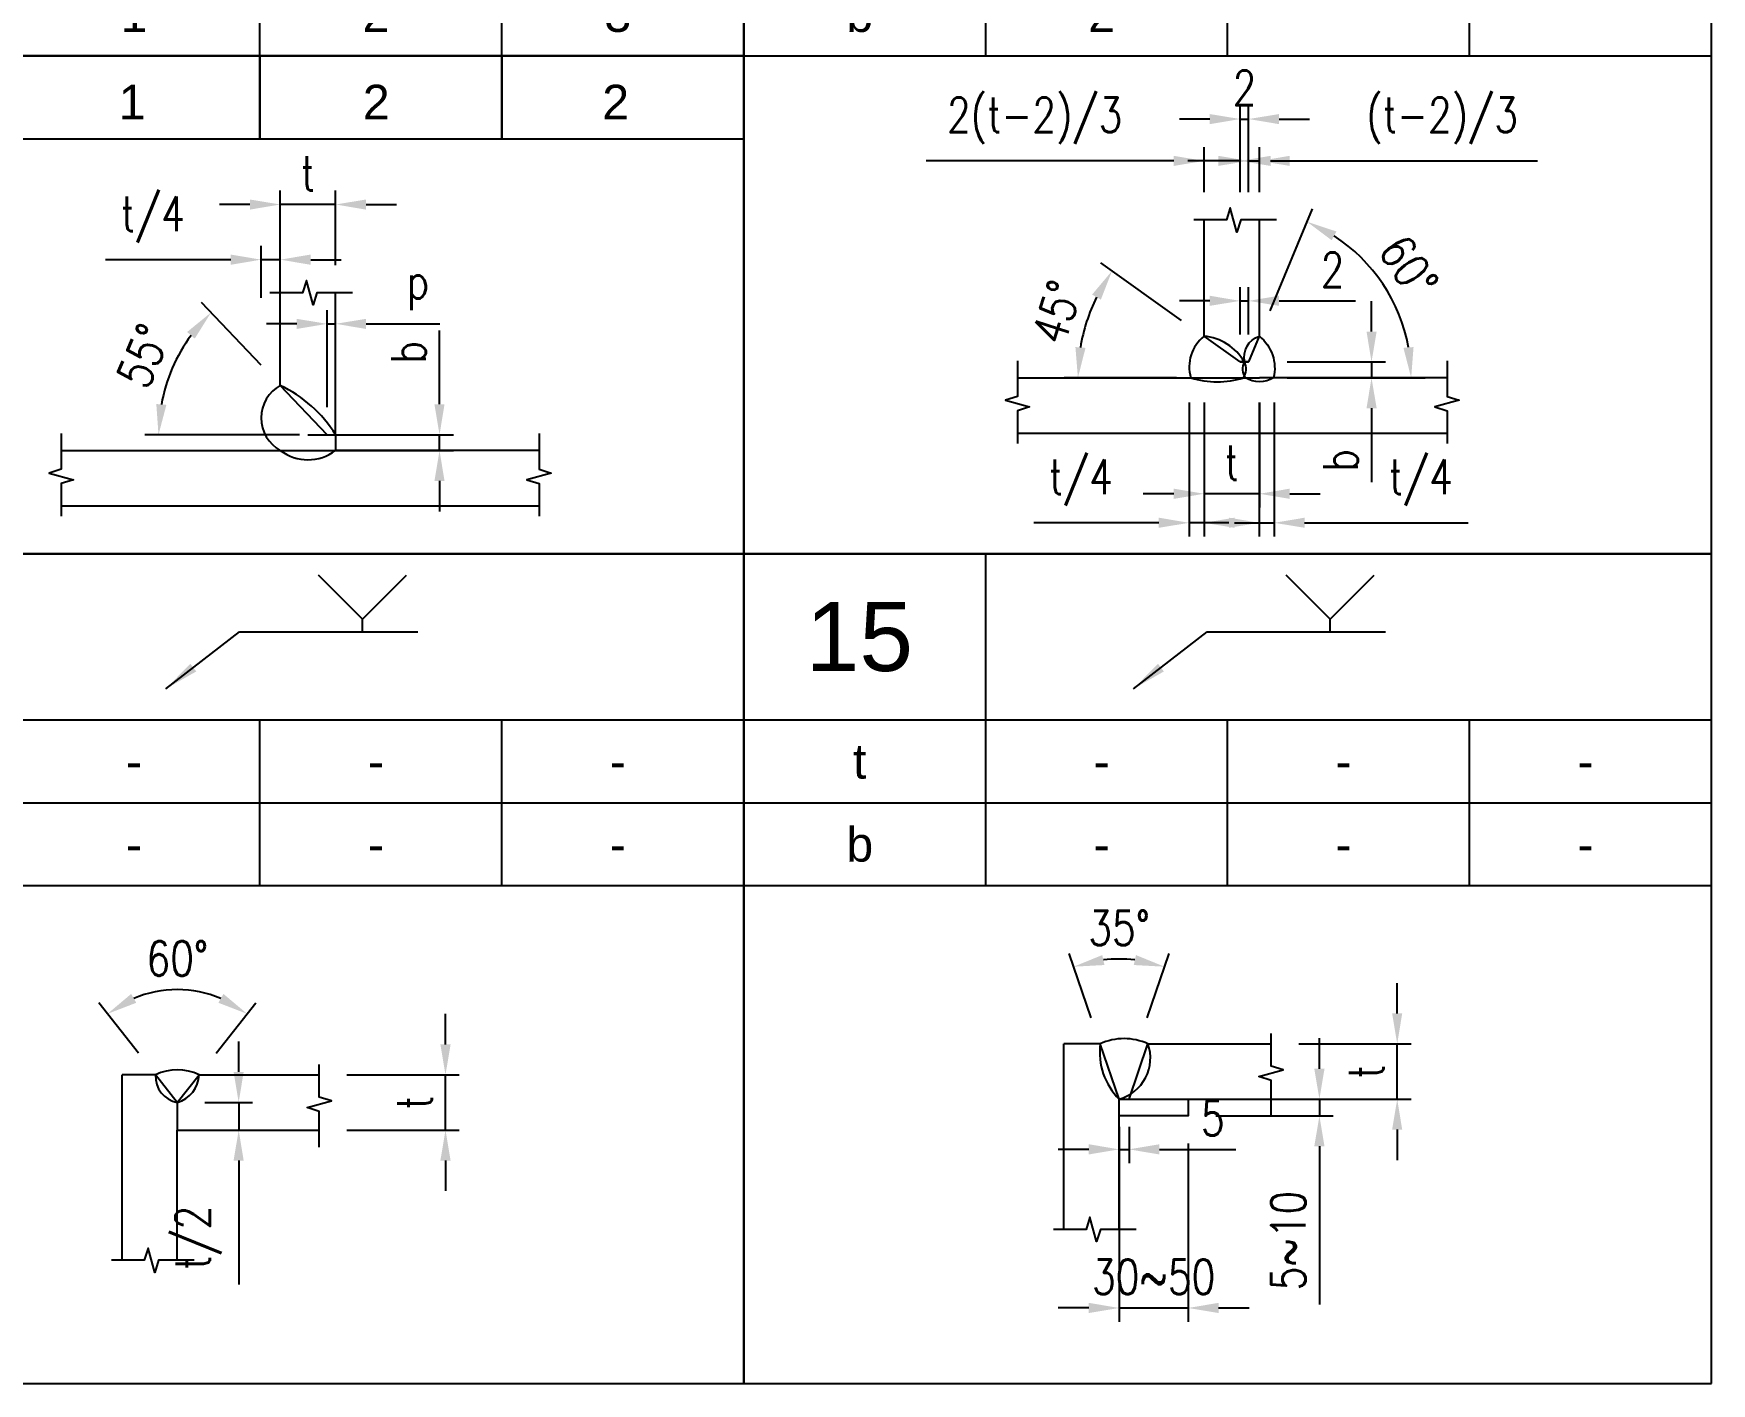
# Model space of a CAD drawing. Header units: millimetres. Extents: x -205508 to -110432, y 549193 to 571297.
# Drawn here: x -131775 to -130561, y 551547 to 552523 of the extents above; entities that cross this region are included whole.
import ezdxf
from ezdxf.enums import TextEntityAlignment as Align

# ---------------------------------------------------------------- set-up
doc = ezdxf.new("R2010")
doc.units = ezdxf.units.MM
doc.header["$LTSCALE"] = 25
doc.header["$MEASUREMENT"] = 0
doc.header["$PDSIZE"] = 50
doc.linetypes.add('DETAIL$0$DASH', pattern=[0.35, 0.25, -0.1])
doc.linetypes.add('DETAIL$0$DASHED', pattern=[0.75, 0.5, -0.25])
for name, color, linetype in [('DETAIL$0$dash', 9, 'DETAIL$0$DASH'), ('DETAIL$0$Leader', 8, 'Continuous'), ('DETAIL$0$Prof', 2, 'Continuous'), ('DETAIL$0$S-Weldline', 3, 'Continuous'), ('DETAIL$0$Steel', 4, 'Continuous'), ('DETAIL$0$WELD_TEXT', 7, 'Continuous')]:
    doc.layers.add(name, color=color, linetype=linetype)
doc.layers.add('DETAIL$0$S-Text-VN', color=7, linetype='Continuous', lineweight=25)
doc.styles.add('DETAIL$0$S-TEXT-VN', font='arial.ttf')
doc.styles.add('DETAIL$0$Standard', font='simplex.shx', dxfattribs={"width": 0.8})
doc.dimstyles.new('DETAIL$0$ISO-10', dxfattribs={"dimscale": 10, "dimtxt": 2.5, "dimasz": 2.2, "dimexe": 1, "dimexo": 2, "dimgap": 1, "dimtad": 1, "dimdec": 0, "dimtxsty": 'DETAIL$0$Standard', "dimcen": 2.2, "dimclrd": 8, "dimclre": 8, "dimclrt": 7, "dimadec": 0, "dimazin": 0, "dimtfac": 1, "dimtdec": 0, "dimtix": 1, "dimtmove": 0, "dimatfit": 3, "dimfxl": 1, "dimarcsym": 0})

# ---------------------------------------------------------------- blocks, each defined once
blk = doc.blocks.new('*D252')
at = {"layer": 'Defpoints', "color": 0, "transparency": 16777216}
for p in [(-131596.1, 552232.9), (-131480.9, 552232.9), (-131596.1, 552221.5)]:
    blk.add_point(p, dxfattribs=at)
at = {"layer": 'DETAIL$0$Leader', "color": 8, "lineweight": -2, "transparency": 16777216}
for p, q in [((-131480.9, 552254.9), (-131480.9, 552308.3)), ((-131576.1, 552232.9), (-131470.9, 552232.9)), ((-131480.9, 552221.5), (-131480.9, 552232.9)), ((-131576.1, 552221.5), (-131470.9, 552221.5)), ((-131480.9, 552199.5), (-131480.9, 552177.5))]:
    blk.add_line(p, q, dxfattribs=at)
at = {"layer": 'DETAIL$0$Leader', "color": 8, "transparency": 16777216}
for points in [[(-131484.6, 552254.9), (-131477.3, 552254.9), (-131480.9, 552232.9)], [(-131484.6, 552199.5), (-131477.3, 552199.5), (-131480.9, 552221.5)]]:
    blk.add_solid(points, dxfattribs=at)
at = {"layer": 'DETAIL$0$Leader', "color": 7, "transparency": 16777216, "insert": (-131503.4, 552292.6), "char_height": 25, "attachment_point": 5, "rotation": 90, "style": 'DETAIL$0$Standard'}
blk.add_mtext('b', dxfattribs=at)
blk = doc.blocks.new('*D253')
at = {"layer": 'Defpoints', "color": 0, "transparency": 16777216}
for p in [(-131666.8, 552295.7), (-131596.1, 552268.6), (-131562.2, 552232.9), (-131562.2, 552232.9), (-131556.1, 552232.9)]:
    blk.add_point(p, dxfattribs=at)
at = {"layer": 'DETAIL$0$Leader', "color": 8, "lineweight": -2, "transparency": 16777216}
for p, q in [((-131609.9, 552283.1), (-131653.1, 552328.6)), ((-131582.2, 552232.9), (-131694.2, 552232.9))]:
    blk.add_line(p, q, dxfattribs=at)
blk.add_arc((-131562.2, 552232.9), 121.9, 143.8715, 169.6476, dxfattribs=at)
at = {"layer": 'DETAIL$0$Leader', "color": 8, "transparency": 16777216}
for points in [[(-131663.5, 552307.2), (-131658, 552302.4), (-131646.2, 552321.3)], [(-131678.5, 552254.5), (-131685.8, 552255.1), (-131684.2, 552232.9)]]:
    blk.add_solid(points, dxfattribs=at)
at = {"layer": 'DETAIL$0$Leader', "color": 7, "transparency": 16777216, "insert": (-131694.9, 552289.9), "char_height": 25, "attachment_point": 5, "rotation": 66.7595, "style": 'DETAIL$0$Standard'}
blk.add_mtext('55°', dxfattribs=at)
blk = doc.blocks.new('*D254')
at = {"layer": 'Defpoints', "color": 0, "transparency": 16777216}
for p in [(-131596.1, 552399.4), (-131596.1, 552335.6), (-131556.1, 552335.6)]:
    blk.add_point(p, dxfattribs=at)
at = {"layer": 'DETAIL$0$Leader', "color": 8, "lineweight": -2, "transparency": 16777216}
for p, q in [((-131596.1, 552355.6), (-131596.1, 552409.4)), ((-131556.1, 552355.6), (-131556.1, 552409.4)), ((-131618.1, 552399.4), (-131640.1, 552399.4)), ((-131556.1, 552399.4), (-131596.1, 552399.4)), ((-131534.1, 552399.4), (-131512.1, 552399.4))]:
    blk.add_line(p, q, dxfattribs=at)
at = {"layer": 'DETAIL$0$Leader', "color": 8, "transparency": 16777216}
for points in [[(-131618.1, 552403), (-131618.1, 552395.7), (-131596.1, 552399.4)], [(-131534.1, 552403), (-131534.1, 552395.7), (-131556.1, 552399.4)]]:
    blk.add_solid(points, dxfattribs=at)
at = {"layer": 'DETAIL$0$Leader', "color": 7, "transparency": 16777216, "insert": (-131576.1, 552421.9), "char_height": 25, "attachment_point": 5, "style": 'DETAIL$0$Standard'}
blk.add_mtext('t', dxfattribs=at)
blk = doc.blocks.new('*D255')
at = {"layer": 'Defpoints', "color": 0, "transparency": 16777216}
for p in [(-131610, 552359.5), (-131610, 552311.8), (-131596.1, 552311.8)]:
    blk.add_point(p, dxfattribs=at)
at = {"layer": 'DETAIL$0$Leader', "color": 8, "lineweight": -2, "transparency": 16777216}
for p, q in [((-131610, 552331.8), (-131610, 552369.5)), ((-131596.1, 552331.8), (-131596.1, 552369.5)), ((-131632, 552359.5), (-131722.6, 552359.5)), ((-131596.1, 552359.5), (-131610, 552359.5)), ((-131574.1, 552359.5), (-131552.1, 552359.5))]:
    blk.add_line(p, q, dxfattribs=at)
at = {"layer": 'DETAIL$0$Leader', "color": 8, "transparency": 16777216}
for points in [[(-131632, 552363.2), (-131632, 552355.8), (-131610, 552359.5)], [(-131574.1, 552363.2), (-131574.1, 552355.8), (-131596.1, 552359.5)]]:
    blk.add_solid(points, dxfattribs=at)
at = {"layer": 'DETAIL$0$Leader', "color": 7, "transparency": 16777216, "insert": (-131688.3, 552388.5), "char_height": 25, "attachment_point": 5, "style": 'DETAIL$0$Standard'}
blk.add_mtext('t/4', dxfattribs=at)
blk = doc.blocks.new('*D256')
at = {"layer": 'Defpoints', "color": 0, "transparency": 16777216}
for p in [(-131562.2, 552313.1), (-131562.2, 552232.9), (-131556.1, 552232.9)]:
    blk.add_point(p, dxfattribs=at)
at = {"layer": 'DETAIL$0$Leader', "color": 8, "lineweight": -2, "transparency": 16777216}
for p, q in [((-131562.2, 552252.9), (-131562.2, 552323.1)), ((-131556.1, 552252.9), (-131556.1, 552323.1)), ((-131584.2, 552313.1), (-131606.2, 552313.1)), ((-131562.2, 552313.1), (-131556.1, 552313.1)), ((-131534.1, 552313.1), (-131480.7, 552313.1))]:
    blk.add_line(p, q, dxfattribs=at)
at = {"layer": 'DETAIL$0$Leader', "color": 8, "transparency": 16777216}
for points in [[(-131584.2, 552316.7), (-131584.2, 552309.4), (-131562.2, 552313.1)], [(-131534.1, 552316.7), (-131534.1, 552309.4), (-131556.1, 552313.1)]]:
    blk.add_solid(points, dxfattribs=at)
at = {"layer": 'DETAIL$0$Leader', "color": 7, "transparency": 16777216, "insert": (-131496.4, 552339.7), "char_height": 25, "attachment_point": 5, "style": 'DETAIL$0$Standard'}
blk.add_mtext('p', dxfattribs=at)
blk = doc.blocks.new('*D534')
at = {"layer": 'Defpoints', "color": 0, "transparency": 16777216}
for p in [(-130887.8, 552430.9), (-130895.6, 552388.2), (-130887.8, 552388.2)]:
    blk.add_point(p, dxfattribs=at)
at = {"layer": 'DETAIL$0$Leader', "color": 8, "lineweight": -2, "transparency": 16777216}
for p, q in [((-130895.6, 552408.2), (-130895.6, 552440.9)), ((-130887.8, 552408.2), (-130887.8, 552440.9)), ((-130917.6, 552430.9), (-130939.6, 552430.9)), ((-130895.6, 552430.9), (-130887.8, 552430.9)), ((-130865.8, 552430.9), (-130686.6, 552430.9))]:
    blk.add_line(p, q, dxfattribs=at)
at = {"layer": 'DETAIL$0$Leader', "color": 8, "transparency": 16777216}
for points in [[(-130917.6, 552434.6), (-130917.6, 552427.3), (-130895.6, 552430.9)], [(-130865.8, 552434.6), (-130865.8, 552427.3), (-130887.8, 552430.9)]]:
    blk.add_solid(points, dxfattribs=at)
at = {"layer": 'DETAIL$0$Leader', "color": 7, "transparency": 16777216, "insert": (-130755.6, 552460), "char_height": 25, "attachment_point": 5, "style": 'DETAIL$0$Standard'}
blk.add_mtext('(t-2)/3', dxfattribs=at)
blk = doc.blocks.new('*D535')
at = {"layer": 'Defpoints', "color": 0, "transparency": 16777216}
for p in [(-130787.3, 552320.8), (-130887.8, 552304.1), (-130895.5, 552285.5), (-130927.8, 552274.1), (-130887.8, 552274.1)]:
    blk.add_point(p, dxfattribs=at)
at = {"layer": 'DETAIL$0$Leader', "color": 8, "lineweight": -2, "transparency": 16777216}
for p, q in [((-130880.1, 552322.5), (-130849.4, 552396.2)), ((-130867.8, 552274.1), (-130768, 552274.1))]:
    blk.add_line(p, q, dxfattribs=at)
blk.add_arc((-130900.3, 552274.1), 122.3, 10.3232, 57.0594, dxfattribs=at)
at = {"layer": 'DETAIL$0$Leader', "color": 8, "transparency": 16777216}
for points in [[(-130835.5, 552373.5), (-130832.1, 552379.9), (-130853.3, 552386.9)], [(-130776.3, 552296.3), (-130783.6, 552295.7), (-130778, 552274.1)]]:
    blk.add_solid(points, dxfattribs=at)
at = {"layer": 'DETAIL$0$Leader', "color": 7, "transparency": 16777216, "insert": (-130779.8, 552354.4), "char_height": 25, "attachment_point": 5, "rotation": 303.6913, "style": 'DETAIL$0$Standard'}
blk.add_mtext('60°', dxfattribs=at)
blk = doc.blocks.new('*D536')
at = {"layer": 'Defpoints', "color": 0, "transparency": 16777216}
for p in [(-130887.8, 552285.5), (-130806.7, 552285.5), (-130887.8, 552274.1)]:
    blk.add_point(p, dxfattribs=at)
at = {"layer": 'DETAIL$0$Leader', "color": 8, "lineweight": -2, "transparency": 16777216}
for p, q in [((-130806.7, 552307.5), (-130806.7, 552329.5)), ((-130867.8, 552285.5), (-130796.7, 552285.5)), ((-130806.7, 552285.5), (-130806.7, 552274.1)), ((-130867.8, 552274.1), (-130796.7, 552274.1)), ((-130806.7, 552252.1), (-130806.7, 552198.7))]:
    blk.add_line(p, q, dxfattribs=at)
at = {"layer": 'DETAIL$0$Leader', "color": 8, "transparency": 16777216}
for points in [[(-130810.3, 552307.5), (-130803, 552307.5), (-130806.7, 552285.5)], [(-130810.3, 552252.1), (-130803, 552252.1), (-130806.7, 552274.1)]]:
    blk.add_solid(points, dxfattribs=at)
at = {"layer": 'DETAIL$0$Leader', "color": 7, "transparency": 16777216, "insert": (-130829.2, 552214.4), "char_height": 25, "attachment_point": 5, "rotation": 90, "style": 'DETAIL$0$Standard'}
blk.add_mtext('b', dxfattribs=at)
blk = doc.blocks.new('*D537')
at = {"layer": 'Defpoints', "color": 0, "transparency": 16777216}
for p in [(-130887.9, 552276.3), (-130877.1, 552276.3), (-130877.1, 552169.2)]:
    blk.add_point(p, dxfattribs=at)
at = {"layer": 'DETAIL$0$Leader', "color": 8, "lineweight": -2, "transparency": 16777216}
for p, q in [((-130887.9, 552256.3), (-130887.9, 552159.2)), ((-130877.1, 552256.3), (-130877.1, 552159.2)), ((-130909.9, 552169.2), (-130931.9, 552169.2)), ((-130887.9, 552169.2), (-130877.1, 552169.2)), ((-130855.1, 552169.2), (-130736.7, 552169.2))]:
    blk.add_line(p, q, dxfattribs=at)
at = {"layer": 'DETAIL$0$Leader', "color": 8, "transparency": 16777216}
for points in [[(-130909.9, 552172.9), (-130909.9, 552165.6), (-130887.9, 552169.2)], [(-130855.1, 552172.9), (-130855.1, 552165.6), (-130877.1, 552169.2)]]:
    blk.add_solid(points, dxfattribs=at)
at = {"layer": 'DETAIL$0$Leader', "color": 7, "transparency": 16777216, "insert": (-130771, 552198.3), "char_height": 25, "attachment_point": 5, "style": 'DETAIL$0$Standard'}
blk.add_mtext('t/4', dxfattribs=at)
blk = doc.blocks.new('*D538')
at = {"layer": 'Defpoints', "color": 0, "transparency": 16777216}
for p in [(-130901.7, 552430.9), (-130927.8, 552388.2), (-130901.7, 552388.2)]:
    blk.add_point(p, dxfattribs=at)
at = {"layer": 'DETAIL$0$Leader', "color": 8, "lineweight": -2, "transparency": 16777216}
for p, q in [((-130927.8, 552408.2), (-130927.8, 552440.9)), ((-130901.7, 552408.2), (-130901.7, 552440.9)), ((-130949.8, 552430.9), (-131128.9, 552430.9)), ((-130901.7, 552430.9), (-130927.8, 552430.9)), ((-130879.7, 552430.9), (-130857.7, 552430.9))]:
    blk.add_line(p, q, dxfattribs=at)
at = {"layer": 'DETAIL$0$Leader', "color": 8, "transparency": 16777216}
for points in [[(-130949.8, 552434.6), (-130949.8, 552427.3), (-130927.8, 552430.9)], [(-130879.7, 552434.6), (-130879.7, 552427.3), (-130901.7, 552430.9)]]:
    blk.add_solid(points, dxfattribs=at)
at = {"layer": 'DETAIL$0$Leader', "color": 7, "transparency": 16777216, "insert": (-131050.4, 552460), "char_height": 25, "attachment_point": 5, "style": 'DETAIL$0$Standard'}
blk.add_mtext('2(t-2)/3', dxfattribs=at)
blk = doc.blocks.new('*D539')
at = {"layer": 'Defpoints', "color": 0, "transparency": 16777216}
for p in [(-131007.9, 552327.5), (-130927.8, 552304.1), (-130901.7, 552285.5), (-130927.8, 552274.1), (-130887.8, 552274.1)]:
    blk.add_point(p, dxfattribs=at)
at = {"layer": 'DETAIL$0$Leader', "color": 8, "lineweight": -2, "transparency": 16777216}
for p, q in [((-130944.1, 552315.6), (-131002.6, 552357.2)), ((-130947.8, 552274.1), (-131029.1, 552274.1))]:
    blk.add_line(p, q, dxfattribs=at)
blk.add_arc((-130885.6, 552274.1), 133.5, 154.0602, 170.5458, dxfattribs=at)
at = {"layer": 'DETAIL$0$Leader', "color": 8, "transparency": 16777216}
for points in [[(-131008.8, 552334.3), (-131002.5, 552330.6), (-130994.4, 552351.4)], [(-131013.6, 552295.7), (-131020.9, 552296.3), (-131019.1, 552274.1)]]:
    blk.add_solid(points, dxfattribs=at)
at = {"layer": 'DETAIL$0$Leader', "color": 7, "transparency": 16777216, "insert": (-131034.2, 552321.5), "char_height": 25, "attachment_point": 5, "rotation": 72.303, "style": 'DETAIL$0$Standard'}
blk.add_mtext('45°', dxfattribs=at)
blk = doc.blocks.new('*D540')
at = {"layer": 'Defpoints', "color": 0, "transparency": 16777216}
for p in [(-130938.6, 552276.3), (-130927.8, 552276.3), (-130938.6, 552169.2)]:
    blk.add_point(p, dxfattribs=at)
at = {"layer": 'DETAIL$0$Leader', "color": 8, "lineweight": -2, "transparency": 16777216}
for p, q in [((-130938.6, 552256.3), (-130938.6, 552159.2)), ((-130927.8, 552256.3), (-130927.8, 552159.2)), ((-130960.6, 552169.2), (-131051.1, 552169.2)), ((-130927.8, 552169.2), (-130938.6, 552169.2)), ((-130905.8, 552169.2), (-130883.8, 552169.2))]:
    blk.add_line(p, q, dxfattribs=at)
at = {"layer": 'DETAIL$0$Leader', "color": 8, "transparency": 16777216}
for points in [[(-130960.6, 552172.9), (-130960.6, 552165.6), (-130938.6, 552169.2)], [(-130905.8, 552172.9), (-130905.8, 552165.6), (-130927.8, 552169.2)]]:
    blk.add_solid(points, dxfattribs=at)
at = {"layer": 'DETAIL$0$Leader', "color": 7, "transparency": 16777216, "insert": (-131016.9, 552198.3), "char_height": 25, "attachment_point": 5, "style": 'DETAIL$0$Standard'}
blk.add_mtext('t/4', dxfattribs=at)
blk = doc.blocks.new('*D541')
at = {"layer": 'Defpoints', "color": 0, "transparency": 16777216}
for p in [(-130927.8, 552276.3), (-130887.8, 552276.3), (-130927.8, 552190.2)]:
    blk.add_point(p, dxfattribs=at)
at = {"layer": 'DETAIL$0$Leader', "color": 8, "lineweight": -2, "transparency": 16777216}
for p, q in [((-130927.8, 552256.3), (-130927.8, 552180.2)), ((-130887.8, 552256.3), (-130887.8, 552180.2)), ((-130949.8, 552190.2), (-130971.8, 552190.2)), ((-130887.8, 552190.2), (-130927.8, 552190.2)), ((-130865.8, 552190.2), (-130843.8, 552190.2))]:
    blk.add_line(p, q, dxfattribs=at)
at = {"layer": 'DETAIL$0$Leader', "color": 8, "transparency": 16777216}
for points in [[(-130949.8, 552193.9), (-130949.8, 552186.5), (-130927.8, 552190.2)], [(-130865.8, 552193.9), (-130865.8, 552186.5), (-130887.8, 552190.2)]]:
    blk.add_solid(points, dxfattribs=at)
at = {"layer": 'DETAIL$0$Leader', "color": 7, "transparency": 16777216, "insert": (-130907.8, 552212.7), "char_height": 25, "attachment_point": 5, "style": 'DETAIL$0$Standard'}
blk.add_mtext('t', dxfattribs=at)
blk = doc.blocks.new('*D542')
at = {"layer": 'Defpoints', "color": 0, "transparency": 16777216}
for p in [(-130895.6, 552461.2), (-130901.7, 552388.2), (-130895.6, 552388.2)]:
    blk.add_point(p, dxfattribs=at)
at = {"layer": 'DETAIL$0$Leader', "color": 8, "lineweight": -2, "transparency": 16777216}
for p, q in [((-130901.7, 552408.2), (-130901.7, 552471.2)), ((-130895.6, 552408.2), (-130895.6, 552471.2)), ((-130923.7, 552461.2), (-130945.7, 552461.2)), ((-130901.7, 552461.2), (-130895.6, 552461.2)), ((-130873.6, 552461.2), (-130851.6, 552461.2))]:
    blk.add_line(p, q, dxfattribs=at)
at = {"layer": 'DETAIL$0$Leader', "color": 8, "transparency": 16777216}
for points in [[(-130923.7, 552464.8), (-130923.7, 552457.5), (-130901.7, 552461.2)], [(-130873.6, 552464.8), (-130873.6, 552457.5), (-130895.6, 552461.2)]]:
    blk.add_solid(points, dxfattribs=at)
at = {"layer": 'DETAIL$0$Leader', "color": 7, "transparency": 16777216, "insert": (-130898.6, 552483.7), "char_height": 25, "attachment_point": 5, "style": 'DETAIL$0$Standard'}
blk.add_mtext('2', dxfattribs=at)
blk = doc.blocks.new('*D543')
at = {"layer": 'Defpoints', "color": 0, "transparency": 16777216}
for p in [(-130901.7, 552329.7), (-130901.7, 552285.5), (-130895.6, 552285.5)]:
    blk.add_point(p, dxfattribs=at)
at = {"layer": 'DETAIL$0$Leader', "color": 8, "lineweight": -2, "transparency": 16777216}
for p, q in [((-130923.7, 552329.7), (-130945.7, 552329.7)), ((-130901.7, 552305.5), (-130901.7, 552339.7)), ((-130901.7, 552329.7), (-130895.6, 552329.7)), ((-130895.6, 552305.5), (-130895.6, 552339.7)), ((-130873.6, 552329.7), (-130818.3, 552329.7))]:
    blk.add_line(p, q, dxfattribs=at)
at = {"layer": 'DETAIL$0$Leader', "color": 8, "transparency": 16777216}
for points in [[(-130923.7, 552333.4), (-130923.7, 552326.1), (-130901.7, 552329.7)], [(-130873.6, 552333.4), (-130873.6, 552326.1), (-130895.6, 552329.7)]]:
    blk.add_solid(points, dxfattribs=at)
at = {"layer": 'DETAIL$0$Leader', "color": 7, "transparency": 16777216, "insert": (-130834.9, 552352.2), "char_height": 25, "attachment_point": 5, "style": 'DETAIL$0$Standard'}
blk.add_mtext('2', dxfattribs=at)
blk = doc.blocks.new('*D551')
at = {"layer": 'Defpoints', "color": 0, "transparency": 16777216}
for p in [(-131567.9, 551770), (-131476.6, 551770), (-131567.9, 551730)]:
    blk.add_point(p, dxfattribs=at)
at = {"layer": 'DETAIL$0$Leader', "color": 8, "lineweight": -2, "transparency": 16777216}
for p, q in [((-131476.6, 551792), (-131476.6, 551814)), ((-131547.9, 551770), (-131466.6, 551770)), ((-131476.6, 551730), (-131476.6, 551770)), ((-131547.9, 551730), (-131466.6, 551730)), ((-131476.6, 551708), (-131476.6, 551686))]:
    blk.add_line(p, q, dxfattribs=at)
at = {"layer": 'DETAIL$0$Leader', "color": 8, "transparency": 16777216}
for points in [[(-131480.3, 551792), (-131472.9, 551792), (-131476.6, 551770)], [(-131480.3, 551708), (-131472.9, 551708), (-131476.6, 551730)]]:
    blk.add_solid(points, dxfattribs=at)
at = {"layer": 'DETAIL$0$Leader', "color": 7, "transparency": 16777216, "insert": (-131499.1, 551750), "char_height": 25, "attachment_point": 5, "rotation": 90, "style": 'DETAIL$0$Standard'}
blk.add_mtext('t', dxfattribs=at)
blk = doc.blocks.new('*D552')
at = {"layer": 'Defpoints', "color": 0, "transparency": 16777216}
for p in [(-131670.6, 551750.1), (-131626.2, 551750.1), (-131670.6, 551730)]:
    blk.add_point(p, dxfattribs=at)
at = {"layer": 'DETAIL$0$Leader', "color": 8, "lineweight": -2, "transparency": 16777216}
for p, q in [((-131626.2, 551772.1), (-131626.2, 551794.1)), ((-131650.6, 551750.1), (-131616.2, 551750.1)), ((-131626.2, 551750.1), (-131626.2, 551730)), ((-131650.6, 551730), (-131616.2, 551730)), ((-131626.2, 551708), (-131626.2, 551618.4))]:
    blk.add_line(p, q, dxfattribs=at)
at = {"layer": 'DETAIL$0$Leader', "color": 8, "transparency": 16777216}
for points in [[(-131629.9, 551772.1), (-131622.6, 551772.1), (-131626.2, 551750.1)], [(-131629.9, 551708), (-131622.6, 551708), (-131626.2, 551730)]]:
    blk.add_solid(points, dxfattribs=at)
at = {"layer": 'DETAIL$0$Leader', "color": 7, "transparency": 16777216, "insert": (-131655.3, 551652.2), "char_height": 25, "attachment_point": 5, "rotation": 90, "style": 'DETAIL$0$Standard'}
blk.add_mtext('t/2', dxfattribs=at)
blk = doc.blocks.new('*D553')
at = {"layer": 'Defpoints', "color": 0, "transparency": 16777216}
for p in [(-131652.6, 551829.6), (-131686.3, 551770), (-131654.9, 551770), (-131670.6, 551750.1), (-131670.6, 551750.1)]:
    blk.add_point(p, dxfattribs=at)
at = {"layer": 'DETAIL$0$Leader', "color": 8, "lineweight": -2, "transparency": 16777216}
for p, q in [((-131698.7, 551785.7), (-131727.3, 551822)), ((-131642.5, 551785.7), (-131613.9, 551822))]:
    blk.add_line(p, q, dxfattribs=at)
blk.add_arc((-131670.6, 551750.1), 81.5, 67.2327, 112.7673, dxfattribs=at)
at = {"layer": 'DETAIL$0$Leader', "color": 8, "transparency": 16777216}
for points in [[(-131700.3, 551822.1), (-131704, 551828.5), (-131721.1, 551814.1)], [(-131637.2, 551828.5), (-131640.9, 551822.1), (-131620.1, 551814.1)]]:
    blk.add_solid(points, dxfattribs=at)
at = {"layer": 'DETAIL$0$Leader', "color": 7, "transparency": 16777216, "insert": (-131670.6, 551854.2), "char_height": 25, "attachment_point": 5, "style": 'DETAIL$0$Standard'}
blk.add_mtext('60%%d', dxfattribs=at)
blk = doc.blocks.new('*D554')
at = {"layer": 'Defpoints', "color": 0, "transparency": 16777216}
for p in [(-130879.4, 551792.4), (-130788.1, 551792.4), (-130879.4, 551752.4)]:
    blk.add_point(p, dxfattribs=at)
at = {"layer": 'DETAIL$0$Leader', "color": 8, "lineweight": -2, "transparency": 16777216}
for p, q in [((-130788.1, 551814.4), (-130788.1, 551836.4)), ((-130859.4, 551792.4), (-130778.1, 551792.4)), ((-130788.1, 551752.4), (-130788.1, 551792.4)), ((-130859.4, 551752.4), (-130778.1, 551752.4)), ((-130788.1, 551730.4), (-130788.1, 551708.4))]:
    blk.add_line(p, q, dxfattribs=at)
at = {"layer": 'DETAIL$0$Leader', "color": 8, "transparency": 16777216}
for points in [[(-130791.8, 551814.4), (-130784.5, 551814.4), (-130788.1, 551792.4)], [(-130791.8, 551730.4), (-130784.5, 551730.4), (-130788.1, 551752.4)]]:
    blk.add_solid(points, dxfattribs=at)
at = {"layer": 'DETAIL$0$Leader', "color": 7, "transparency": 16777216, "insert": (-130810.6, 551772.4), "char_height": 25, "attachment_point": 5, "rotation": 90, "style": 'DETAIL$0$Standard'}
blk.add_mtext('t', dxfattribs=at)
blk = doc.blocks.new('*D555')
at = {"layer": 'Defpoints', "color": 0, "transparency": 16777216}
for p in [(-130989.3, 551740.3), (-130939.3, 551740.3), (-130939.3, 551601.4)]:
    blk.add_point(p, dxfattribs=at)
at = {"layer": 'DETAIL$0$Leader', "color": 8, "lineweight": -2, "transparency": 16777216}
for p, q in [((-130989.3, 551720.3), (-130989.3, 551591.4)), ((-130939.3, 551720.3), (-130939.3, 551591.4)), ((-131011.3, 551601.4), (-131033.3, 551601.4)), ((-130989.3, 551601.4), (-130939.3, 551601.4)), ((-130917.3, 551601.4), (-130895.3, 551601.4))]:
    blk.add_line(p, q, dxfattribs=at)
at = {"layer": 'DETAIL$0$Leader', "color": 8, "transparency": 16777216}
for points in [[(-131011.3, 551605.1), (-131011.3, 551597.7), (-130989.3, 551601.4)], [(-130917.3, 551605.1), (-130917.3, 551597.7), (-130939.3, 551601.4)]]:
    blk.add_solid(points, dxfattribs=at)
at = {"layer": 'DETAIL$0$Leader', "color": 7, "transparency": 16777216, "insert": (-130964.3, 551623.9), "char_height": 25, "attachment_point": 5, "style": 'DETAIL$0$Standard'}
blk.add_mtext('30~50', dxfattribs=at)
blk = doc.blocks.new('*D556')
at = {"layer": 'Defpoints', "color": 0, "transparency": 16777216}
for p in [(-130989.3, 551752.4), (-130982.1, 551752.4), (-130982.1, 551716.1)]:
    blk.add_point(p, dxfattribs=at)
at = {"layer": 'DETAIL$0$Leader', "color": 8, "lineweight": -2, "transparency": 16777216}
for p, q in [((-130989.3, 551732.4), (-130989.3, 551706.1)), ((-130982.1, 551732.4), (-130982.1, 551706.1)), ((-131011.3, 551716.1), (-131033.3, 551716.1)), ((-130989.3, 551716.1), (-130982.1, 551716.1)), ((-130960.1, 551716.1), (-130904.8, 551716.1))]:
    blk.add_line(p, q, dxfattribs=at)
at = {"layer": 'DETAIL$0$Leader', "color": 8, "transparency": 16777216}
for points in [[(-131011.3, 551719.8), (-131011.3, 551712.4), (-130989.3, 551716.1)], [(-130960.1, 551719.8), (-130960.1, 551712.4), (-130982.1, 551716.1)]]:
    blk.add_solid(points, dxfattribs=at)
at = {"layer": 'DETAIL$0$Leader', "color": 7, "transparency": 16777216, "insert": (-130921.5, 551738.6), "char_height": 25, "attachment_point": 5, "style": 'DETAIL$0$Standard'}
blk.add_mtext('5', dxfattribs=at)
blk = doc.blocks.new('*D557')
at = {"layer": 'Defpoints', "color": 0, "transparency": 16777216}
for p in [(-130978.2, 551853.1), (-131003, 551792.4), (-130975.6, 551792.4), (-130989.3, 551752.4), (-130989.3, 551752.4)]:
    blk.add_point(p, dxfattribs=at)
at = {"layer": 'DETAIL$0$Leader', "color": 8, "lineweight": -2, "transparency": 16777216}
for p, q in [((-131009.5, 551811.3), (-131025.4, 551857.7)), ((-130969.1, 551811.3), (-130953.2, 551857.7))]:
    blk.add_line(p, q, dxfattribs=at)
blk.add_arc((-130989.3, 551752.4), 101.3, 83.5469, 96.4531, dxfattribs=at)
at = {"layer": 'DETAIL$0$Leader', "color": 8, "transparency": 16777216}
for points in [[(-130999.9, 551849.4), (-131001.5, 551856.6), (-131022.2, 551848.2)], [(-130977.1, 551856.6), (-130978.7, 551849.4), (-130956.5, 551848.2)]]:
    blk.add_solid(points, dxfattribs=at)
at = {"layer": 'DETAIL$0$Leader', "color": 7, "transparency": 16777216, "insert": (-130989.3, 551876.2), "char_height": 25, "attachment_point": 5, "style": 'DETAIL$0$Standard'}
blk.add_mtext('35%%d', dxfattribs=at)
blk = doc.blocks.new('*D558')
at = {"layer": 'Defpoints', "color": 0, "transparency": 16777216}
for p in [(-130922.4, 551752.4), (-130844.4, 551752.4), (-130939.3, 551740.3)]:
    blk.add_point(p, dxfattribs=at)
at = {"layer": 'DETAIL$0$Leader', "color": 8, "lineweight": -2, "transparency": 16777216}
for p, q in [((-130844.4, 551774.4), (-130844.4, 551796.4)), ((-130902.4, 551752.4), (-130834.4, 551752.4)), ((-130844.4, 551752.4), (-130844.4, 551740.3)), ((-130919.3, 551740.3), (-130834.4, 551740.3)), ((-130844.4, 551718.3), (-130844.4, 551603.9))]:
    blk.add_line(p, q, dxfattribs=at)
at = {"layer": 'DETAIL$0$Leader', "color": 8, "transparency": 16777216}
for points in [[(-130848.1, 551774.4), (-130840.7, 551774.4), (-130844.4, 551752.4)], [(-130848.1, 551718.3), (-130840.7, 551718.3), (-130844.4, 551740.3)]]:
    blk.add_solid(points, dxfattribs=at)
at = {"layer": 'DETAIL$0$Leader', "color": 7, "transparency": 16777216, "insert": (-130866.9, 551650.1), "char_height": 25, "attachment_point": 5, "rotation": 90, "style": 'DETAIL$0$Standard'}
blk.add_mtext('5~10', dxfattribs=at)
blk = doc.blocks.new('*U170')
at = {"color": 3}
for p, q in [((700, 0), (0, 0)), ((0, 0), (0, -600)), ((700, -600), (700, 0)), ((0, -600), (700, -600))]:
    blk.add_line(p, q, dxfattribs=at)
for p, q in [((175, -120), (175, 0)), ((0, -120), (700, -120)), ((0, -120), (700, -120)), ((175, -240), (175, -120)), ((350, -240), (350, -120)), ((525, -240), (525, -120)), ((0, -180), (700, -180)), ((0, -240), (700, -240)), ((0, -240), (700, -240))]:
    blk.add_line(p, q)
blk.add_lwpolyline([(0, -120), (175, -120), (175, 0), (0, 0)], close=True, dxfattribs=at)
at = {"color": 0, "linetype": 'ByBlock', "lineweight": -2, "style": 'DETAIL$0$S-TEXT-VN'}
for tag, height, p in [('NO', 50, (83.6, -59.8)), ('T', 25, (83.9, -150.1)), ('T1', 25, (258.9, -150.1)), ('T2', 25, (433.9, -150.1)), ('T3', 25, (608.9, -150.1)), ('B', 25, (83.9, -210.1)), ('B1', 25, (258.9, -210.1)), ('B2', 25, (433.9, -210.1)), ('B3', 25, (608.9, -210.1))]:
    blk.add_attdef(tag, text='', height=height, dxfattribs=at).set_placement(p, align=Align.MIDDLE_CENTER)

msp = doc.modelspace()

# ---------------------------------------------------------------- hatches: boundary and pattern name
at = {"layer": 'DETAIL$0$WELD_TEXT'}
for points in [[(-131678.9, 552049.2), (-131661.2, 552067.3), (-131656.9, 552061.7)], [(-130978.9, 552049.2), (-130961.2, 552067.3), (-130956.9, 552061.7)]]:
    msp.add_hatch(color=1, dxfattribs=at).paths.add_polyline_path(points, flags=0)

# ---------------------------------------------------------------- linework, layer by layer
for p, q in [((-131536.6, 552099.4), (-131568.4, 552131.3)), ((-131536.6, 552099.4), (-131504.8, 552131.3)), ((-130836.6, 552099.4), (-130868.4, 552131.3)), ((-130836.6, 552099.4), (-130804.8, 552131.3)), ((-131536.6, 552090.4), (-131536.6, 552099.4)), ((-130836.6, 552090.4), (-130836.6, 552099.4))]:
    msp.add_line(p, q)
for points in [[(-131785.8, 552446.8), (-131610.8, 552446.8), (-131610.8, 552506.8), (-131785.8, 552506.8)], [(-131610.8, 552446.8), (-131435.8, 552446.8), (-131435.8, 552506.8), (-131610.8, 552506.8)], [(-131435.8, 552446.8), (-131260.8, 552446.8), (-131260.8, 552506.8), (-131435.8, 552506.8)]]:
    msp.add_lwpolyline(points, close=True)
at = {"color": 9}
for points in [[(-130875.5, 552388.2), (-130901.3, 552388.2), (-130904.1, 552379.4), (-130908.9, 552397), (-130911.7, 552388.2), (-130935.3, 552388.2)], [(-131543.8, 552335.6), (-131569.6, 552335.6), (-131572.4, 552326.8), (-131577.2, 552344.4), (-131580, 552335.6), (-131603.6, 552335.6)], [(-131062.8, 552286.4), (-131062.8, 552260.6), (-131071.6, 552257.8), (-131054, 552253), (-131062.8, 552250.2), (-131062.8, 552226.6)], [(-130752, 552286.4), (-130752, 552260.6), (-130743.2, 552257.8), (-130760.8, 552253), (-130752, 552250.2), (-130752, 552226.6)], [(-131754.6, 552233.8), (-131754.6, 552208), (-131763.4, 552205.2), (-131745.8, 552200.4), (-131754.6, 552197.6), (-131754.6, 552174)], [(-131408.9, 552233.8), (-131408.9, 552208), (-131400.1, 552205.2), (-131417.7, 552200.4), (-131408.9, 552197.6), (-131408.9, 552174)], [(-130879.4, 551740.1), (-130879.4, 551765.9), (-130888.2, 551768.7), (-130870.6, 551773.5), (-130879.4, 551776.3), (-130879.4, 551799.9)], [(-131567.9, 551717.7), (-131567.9, 551743.5), (-131576.7, 551746.3), (-131559.1, 551751.1), (-131567.9, 551753.9), (-131567.9, 551777.5)], [(-130977, 551658.2), (-131002.8, 551658.2), (-131005.6, 551649.4), (-131010.4, 551667), (-131013.2, 551658.2), (-131036.8, 551658.2)], [(-131658.3, 551635.9), (-131684.1, 551635.9), (-131686.9, 551627.1), (-131691.7, 551644.7), (-131694.5, 551635.9), (-131718.1, 551635.9)]]:
    msp.add_lwpolyline(points, dxfattribs=at)
at = {"layer": 'DETAIL$0$dash', "linetype": 'DETAIL$0$DASHED', "ltscale": 10}
for p, q in [((-130901.7, 552285.5), (-130927.8, 552304.1)), ((-130895.5, 552285.5), (-130887.8, 552304.1)), ((-130901.7, 552285.5), (-130895.6, 552285.5)), ((-130895.5, 552285.5), (-130901.6, 552285.5)), ((-131562.2, 552232.9), (-131596.1, 552268.6)), ((-130927.8, 552274.1), (-130887.8, 552274.1)), ((-131562.2, 552232.9), (-131556.1, 552232.9)), ((-131596.1, 552221.5), (-131556.1, 552221.5)), ((-130989.3, 551752.4), (-131003, 551792.4)), ((-130982.1, 551752.4), (-130968.4, 551792.4)), ((-131670.6, 551750.1), (-131686.3, 551770)), ((-131670.6, 551750.1), (-131654.9, 551770)), ((-131670.6, 551750.1), (-131670.6, 551730)), ((-131670.6, 551750.1), (-131670.6, 551730))]:
    msp.add_line(p, q, dxfattribs=at)
at = {"layer": 'DETAIL$0$Prof'}
for p, q in [((-130927.8, 552304.1), (-130927.8, 552388.2)), ((-130887.8, 552304.1), (-130887.8, 552388.2)), ((-131596.1, 552268.6), (-131596.1, 552335.6)), ((-131556.1, 552232.9), (-131556.1, 552335.6)), ((-131062.8, 552274.1), (-130927.8, 552274.1)), ((-130752, 552274.1), (-130887.8, 552274.1)), ((-131062.8, 552234.1), (-130752, 552234.1)), ((-131754.6, 552221.5), (-131596.1, 552221.5)), ((-131408.9, 552221.5), (-131556.1, 552221.5)), ((-131754.6, 552181.5), (-131408.9, 552181.5)), ((-131003, 551792.4), (-131029.3, 551792.4)), ((-131029.3, 551658.2), (-131029.3, 551792.4)), ((-130968.4, 551792.4), (-130879.4, 551792.4)), ((-131686.3, 551770), (-131710.6, 551770)), ((-131710.6, 551635.9), (-131710.6, 551770)), ((-131654.9, 551770), (-131567.9, 551770)), ((-130989.3, 551658.2), (-130989.3, 551752.4)), ((-130982.1, 551752.4), (-130879.4, 551752.4)), ((-131670.6, 551730), (-131567.9, 551730)), ((-131670.6, 551635.9), (-131670.6, 551730))]:
    msp.add_line(p, q, dxfattribs=at)
at = {"layer": 'DETAIL$0$S-Weldline'}
for points in [[(-130898.9, 552285.5, 0.248076), (-130927.8, 552304.1, 0.309658), (-130937.4, 552274.1, 0.154671), (-130899.3, 552274.1, 0.256357), (-130898.6, 552285.5)], [(-130898.3, 552285.5, -0.399489), (-130887.8, 552304.1, -0.29244), (-130877.6, 552274.1, -0.292407), (-130897.9, 552274.1, -0.256357), (-130898.6, 552285.5)], [(-131556.1, 552232.9, 0.143057), (-131596.1, 552268.6, 0.587198), (-131596.1, 552221.5, 0.333858), (-131556.1, 552221.5, 0.041096), (-131556.1, 552232.9)], [(-130989.3, 551752.4, 0.432808), (-130968.4, 551792.4, 0.217026), (-131003, 551792.4, 0.228575), (-130989.3, 551752.4), (-130989.3, 551752.4)], [(-131670.6, 551750.1, 0.333017), (-131654.9, 551770, 0.229083), (-131686.3, 551770, 0.384669), (-131670.6, 551750.1), (-131670.6, 551750.1)]]:
    msp.add_lwpolyline(points, format="xyb", dxfattribs=at)
at = {"layer": 'DETAIL$0$Steel'}
msp.add_lwpolyline([(-130989.3, 551752.4), (-130939.3, 551752.4), (-130939.3, 551740.3), (-130989.3, 551740.3)], close=True, dxfattribs=at)
at = {"layer": 'DETAIL$0$WELD_TEXT', "color": 1}
for p, q in [((-131678.9, 552049.2), (-131625.5, 552090.4)), ((-131625.5, 552090.4), (-131496.6, 552090.4)), ((-130978.9, 552049.2), (-130925.5, 552090.4)), ((-130925.5, 552090.4), (-130796.6, 552090.4))]:
    msp.add_line(p, q, dxfattribs=at)

# ---------------------------------------------------------------- block references
for p, values in [((-131960.8, 552746.8), {'NO': '11', 'T1': '6~10', 'B1': '1', 'T2': '11~17', 'B2': '2', 'T3': '18~30', 'B3': '3', 'T': 't', 'B': 'b'}), ((-131260.8, 552746.8), {'NO': '12', 'T1': '12~40', 'B1': '2', 'T2': '-', 'B2': '-', 'T3': '-', 'B3': '-', 'T': 't', 'B': 'b'}), ((-131960.8, 552146.8), {'NO': '14', 'T1': '-', 'B1': '-', 'T2': '-', 'B2': '-', 'T3': '-', 'B3': '-', 'T': 't', 'B': 'b'}), ((-131260.8, 552146.8), {'NO': '15', 'T1': '-', 'B1': '-', 'T2': '-', 'B2': '-', 'T3': '-', 'B3': '-', 'T': 't', 'B': 'b'})]:
    msp.add_blockref('*U170', p).add_auto_attribs(values)

# ---------------------------------------------------------------- texts
at = {"layer": 'DETAIL$0$S-Text-VN', "linetype": 'Continuous', "style": 'DETAIL$0$S-TEXT-VN'}
for s, p in [('1', (-131703.3, 552473.5)), ('2', (-131526.7, 552473.5)), ('2', (-131353.5, 552473.5))]:
    msp.add_text(s, height=25, dxfattribs=at).set_placement(p, align=Align.MIDDLE_CENTER)

# ---------------------------------------------------------------- dimensions: what is measured, and where the dimension line sits
at = {"layer": 'DETAIL$0$Leader'}
for base, p1, p2, text, picture, middle in [((-130895.6, 552461.2), (-130901.7, 552388.2), (-130895.6, 552388.2), '2', '*D542', (-130898.6, 552461.2)), ((-130901.7, 552430.9), (-130927.8, 552388.2), (-130901.7, 552388.2), '2(t-2)/3', '*D538', (-131050.4, 552430.9)), ((-130887.8, 552430.9), (-130895.6, 552388.2), (-130887.8, 552388.2), '(t-2)/3', '*D534', (-130755.6, 552430.9)), ((-131610, 552359.5), (-131596.1, 552311.8), (-131610, 552311.8), 't/4', '*D255', (-131688.3, 552359.5)), ((-130938.6, 552169.2), (-130927.8, 552276.3), (-130938.6, 552276.3), 't/4', '*D540', (-131016.9, 552169.2)), ((-130982.1, 551716.1), (-130989.3, 551752.4), (-130982.1, 551752.4), '5', '*D556', (-130921.5, 551716.1))]:
    dim = msp.add_linear_dim(base=base, p1=p1, p2=p2, text=text, dimstyle='DETAIL$0$ISO-10', dxfattribs=at)
    dim.commit()
    dim.dimension.update_dxf_attribs({"geometry": picture, "text_midpoint": middle, "dimtype": 160})
for base, p1, p2, angle, picture, middle in [((-131596.1, 552399.4), (-131556.1, 552335.6), (-131596.1, 552335.6), 180, '*D254', (-131576.1, 552421.9)), ((-130927.8, 552190.2), (-130887.8, 552276.3), (-130927.8, 552276.3), 180, '*D541', (-130907.8, 552212.7)), ((-130788.1, 551792.4), (-130879.4, 551752.4), (-130879.4, 551792.4), 90, '*D554', (-130810.6, 551772.4)), ((-131476.6, 551770), (-131567.9, 551730), (-131567.9, 551770), 90, '*D551', (-131499.1, 551750))]:
    dim = msp.add_linear_dim(base=base, p1=p1, p2=p2, angle=angle, text='t', dimstyle='DETAIL$0$ISO-10', dxfattribs=at)
    dim.commit()
    dim.dimension.update_dxf_attribs({"geometry": picture, "text_midpoint": middle})
for base, line1, line2, text, picture, middle in [((-130787.3, 552320.8), ((-130895.5, 552285.5), (-130887.8, 552304.1)), ((-130927.8, 552274.1), (-130887.8, 552274.1)), '60°', '*D535', (-130779.8, 552354.4)), ((-131007.9, 552327.5), ((-130901.7, 552285.5), (-130927.8, 552304.1)), ((-130927.8, 552274.1), (-130887.8, 552274.1)), '45°', '*D539', (-131034.2, 552321.5)), ((-131666.8, 552295.7), ((-131562.2, 552232.9), (-131596.1, 552268.6)), ((-131562.2, 552232.9), (-131556.1, 552232.9)), '55°', '*D253', (-131694.9, 552289.9)), ((-130978.2, 551853.1), ((-130989.3, 551752.4), (-130975.6, 551792.4)), ((-130989.3, 551752.4), (-131003, 551792.4)), '35%%d', '*D557', (-130989.3, 551876.2)), ((-131652.6, 551829.6), ((-131670.6, 551750.1), (-131654.9, 551770)), ((-131670.6, 551750.1), (-131686.3, 551770)), '60%%d', '*D553', (-131670.6, 551854.2))]:
    dim = msp.add_angular_dim_2l(base=base, line1=line1, line2=line2, text=text, dimstyle='DETAIL$0$ISO-10', dxfattribs=at)
    dim.commit()
    dim.dimension.update_dxf_attribs({"geometry": picture, "text_midpoint": middle})
for base, p1, p2, angle, text, picture, middle in [((-130901.7, 552329.7), (-130895.6, 552285.5), (-130901.7, 552285.5), 180, '2', '*D543', (-130834.9, 552329.7)), ((-131562.2, 552313.1), (-131556.1, 552232.9), (-131562.2, 552232.9), 180, 'p', '*D256', (-131496.4, 552313.1)), ((-130806.7, 552285.5), (-130887.8, 552274.1), (-130887.8, 552285.5), 90, 'b', '*D536', (-130806.7, 552214.4)), ((-131480.9, 552232.9), (-131596.1, 552221.5), (-131596.1, 552232.9), 90, 'b', '*D252', (-131480.9, 552292.6)), ((-130877.1, 552169.2), (-130887.9, 552276.3), (-130877.1, 552276.3), 180, 't/4', '*D537', (-130771, 552169.2)), ((-131626.2, 551750.1), (-131670.6, 551730), (-131670.6, 551750.1), 90, 't/2', '*D552', (-131626.2, 551652.2)), ((-130844.4, 551752.4), (-130939.3, 551740.3), (-130922.4, 551752.4), 90, '5~10', '*D558', (-130844.4, 551650.1))]:
    dim = msp.add_linear_dim(base=base, p1=p1, p2=p2, angle=angle, text=text, dimstyle='DETAIL$0$ISO-10', dxfattribs=at)
    dim.commit()
    dim.dimension.update_dxf_attribs({"geometry": picture, "text_midpoint": middle, "dimtype": 160})
dim = msp.add_linear_dim(base=(-130939.3, 551601.4), p1=(-130989.3, 551740.3), p2=(-130939.3, 551740.3), text='30~50', dimstyle='DETAIL$0$ISO-10', dxfattribs=at)
dim.commit()
dim.dimension.update_dxf_attribs({"geometry": '*D555', "text_midpoint": (-130964.3, 551623.9)})

doc.saveas('drawing.dxf')
